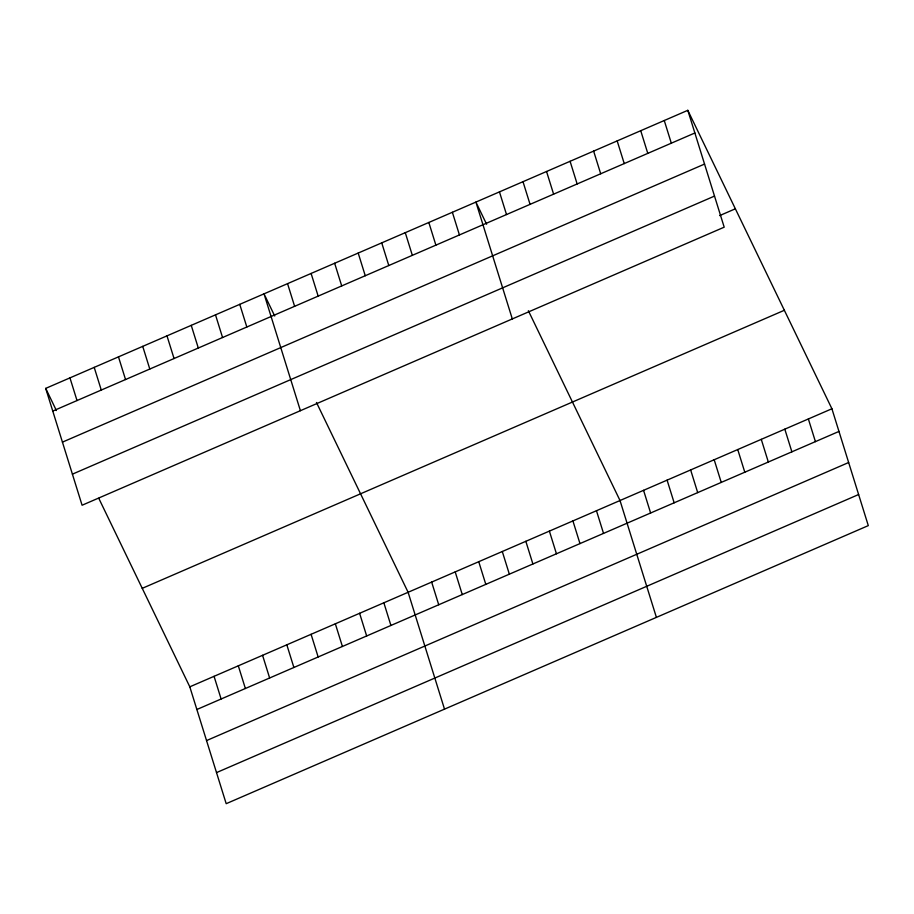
<?xml version="1.0" encoding="UTF-8"?>
<svg xmlns="http://www.w3.org/2000/svg" width="914" height="914" viewBox="0 0 914 914"><rect width="100%" height="100%" fill="white"/><g stroke="black" fill="none" stroke-linecap="round" stroke-linejoin="round"><path stroke-width="1.37" d="M687.808 110.32L724.196 227.175L82.089 505.236L45.7 388.381L687.808 110.32L831.911 408.764L868.3 525.619L226.192 803.68L189.804 686.825L98.769 498.29M52.761 411.06L694.869 132.987M62.438 442.136L704.545 164.074M72.412 474.16L714.519 196.087M719.661 215.601L735.359 208.803M142.241 588.342L784.349 310.28M189.804 686.825L831.911 408.764M196.864 709.504L838.972 431.431M206.541 740.58L848.649 462.518M216.515 772.604L858.623 494.531M486.614 224.238L475.908 202.085L512.308 318.929M528.361 310.714L620.012 500.529L656.401 617.373M274.714 316.004L264.02 293.84L300.409 410.694M316.473 402.48L408.112 592.283L444.512 709.138M45.7 388.381L56.394 410.546M808.364 418.966L815.425 441.633M784.818 429.157L791.878 451.824M664.261 120.522L671.322 143.19M761.271 439.348L768.331 462.027M640.725 130.713L647.786 153.381M737.735 449.551L744.796 472.218M617.179 140.905L624.239 163.583M714.188 459.742L721.249 482.409M593.632 151.107L600.692 173.774M690.641 469.945L697.702 492.612M570.085 161.298L577.145 183.965M667.094 480.136L674.155 502.803M546.549 171.501L553.61 194.168M643.559 490.327L650.619 513.005M523.002 181.692L530.063 204.359M499.455 191.883L506.516 214.562M596.465 510.72L603.526 533.388M572.918 520.923L579.979 543.59M452.373 212.277L459.434 234.944M549.383 531.114L556.443 553.781M428.826 222.479L435.887 245.146M525.836 541.305L532.896 563.984M405.279 232.67L412.34 255.337M502.289 551.508L509.349 574.175M381.732 242.861L388.793 265.54M478.742 561.699L485.802 584.366M358.197 253.064L365.257 275.731M455.206 571.901L462.267 594.568M334.65 263.255L341.71 285.922M431.659 582.092L438.72 604.76M311.103 273.457L318.163 296.125M287.556 283.648L294.616 306.316M383.857 602.794L390.918 625.462M359.602 613.294L366.663 635.973M239.754 304.351L246.826 327.018M335.347 623.805L342.407 646.472M215.498 314.85L222.559 337.529M311.08 634.305L318.141 656.972M191.243 325.361L198.304 348.028M286.825 644.816L293.885 667.483M166.988 335.861L174.048 358.528M262.569 655.315L269.63 677.982M142.733 346.372L149.793 369.039M238.314 665.826L245.375 688.493M118.477 356.871L125.538 379.538M214.059 676.326L221.119 698.993M94.211 367.382L101.271 390.05M69.955 377.882L77.016 400.549"/></g></svg>
